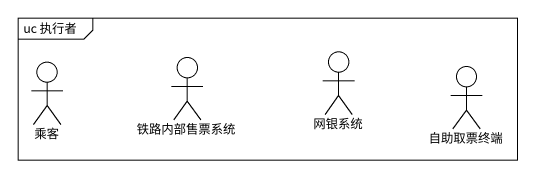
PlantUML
@startuml
mainframe uc 执行者
actor 乘客
actor 铁路内部售票系统
actor 网银系统
actor 自助取票终端
@enduml
